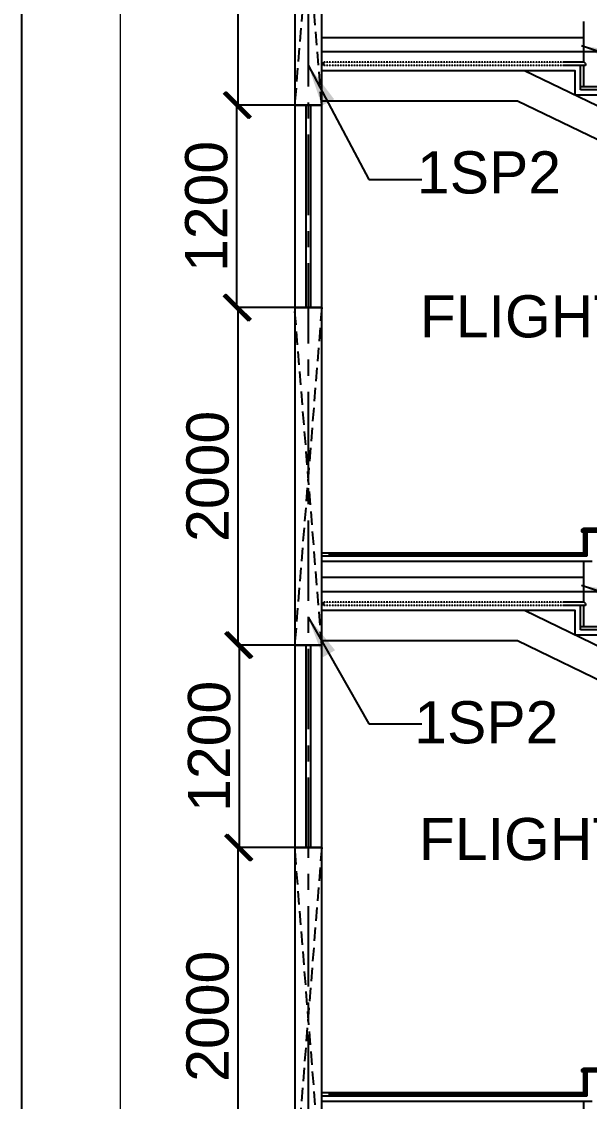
# Model space of a CAD drawing. Header units: inches. Extents: x 42351 to 118476, y -157843 to -108551.
# Drawn here: x 42351 to 45716, y -125202 to -118802 of the extents above; entities that cross this region are included whole.
import ezdxf
from ezdxf.enums import TextEntityAlignment as Align

# ---------------------------------------------------------------- set-up
doc = ezdxf.new("R2010")
doc.units = ezdxf.units.IN
doc.header["$MEASUREMENT"] = 0
for name, pattern in [('CENTER', [50.8, 31.75, -6.35, 6.35, -6.35]), ('DASHED2', [9.525, 6.35, -3.175]), ('HIDDEN2', [4.7625, 3.175, -1.5875])]:
    doc.linetypes.add(name, pattern=pattern)
for name, color, linetype in [('1', 8, 'Continuous'), ('2', 5, 'Continuous'), ('4', 4, 'Continuous'), ('AR-Column', 40, 'Continuous'), ('AR-Elevation-3', 15, 'Continuous'), ('AR-Hidden', 251, 'DASHED2'), ('AR-Staircase', 14, 'Continuous'), ('AR-Window', 9, 'Continuous'), ('ARROW', 5, 'Continuous'), ('DIM', 251, 'Continuous'), ('GRID', 8, 'CENTER'), ('STEP LINE', 6, 'Continuous')]:
    doc.layers.add(name, color=color, linetype=linetype)
for name, color, linetype, lineweight in [('HATCH', 252, 'Continuous', 9), ('JKEC COLHAT', 2, 'Continuous', 20), ('text', 4, 'Continuous', 30)]:
    doc.layers.add(name, color=color, linetype=linetype, lineweight=lineweight)
doc.styles.add('T200', font='sanss___.ttf', dxfattribs={"height": 250})
doc.styles.add('T300', font='sanss___.ttf', dxfattribs={"height": 350})
doc.dimstyles.new('T 200', dxfattribs={"dimtxt": 250, "dimasz": 150, "dimexe": 1, "dimexo": 0, "dimgap": 50, "dimtad": 1, "dimdec": 0, "dimdsep": 46, "dimtxsty": 'T200', "dimblk": 'ARCHTICK', "dimcen": 2.5, "dimdle": 1, "dimclrd": 5, "dimclre": 253, "dimclrt": 1, "dimadec": 0, "dimazin": 0, "dimtfac": 1, "dimtdec": 0, "dimtmove": 2, "dimatfit": 3, "dimfxl": 0, "dimarcsym": 0})

# ---------------------------------------------------------------- blocks, each defined once
blk = doc.blocks.new('_ARCHTICK')
at = {"color": 0, "linetype": 'ByBlock', "const_width": 0.15}
blk.add_lwpolyline([(-0.5, -0.5), (0.5, 0.5)], dxfattribs=at)
blk = doc.blocks.new('*D138')
at = {"layer": 'Defpoints', "color": 0}
for p in [(43969.8, -123697.1, 0), (43633.5, -125697.1), (43969.8, -125697.1, 0)]:
    blk.add_point(p, dxfattribs=at)
at = {"layer": 'DIM', "color": 253, "lineweight": -2}
for p, q in [((43969.8, -123697.1), (43632.5, -123697.1)), ((43969.8, -125697.1), (43632.5, -125697.1))]:
    blk.add_line(p, q, dxfattribs=at)
at = {"layer": 'DIM', "color": 5, "lineweight": -2}
blk.add_line((43633.5, -123696.1), (43633.5, -125698.1), dxfattribs=at)
at = {"layer": 'DIM', "color": 5, "lineweight": -2, "xscale": 150, "yscale": 150, "zscale": 150}
for p, rotation in [((43633.5, -123697.1), 90), ((43633.5, -125697.1), 270)]:
    blk.add_blockref('_ARCHTICK', p, dxfattribs=dict(at, rotation=rotation))
at = {"layer": 'DIM', "color": 1, "insert": (43454.7, -124697.1), "char_height": 250, "attachment_point": 5, "rotation": 90, "style": 'T200'}
blk.add_mtext('2000', dxfattribs=at)
blk = doc.blocks.new('*D139')
at = {"layer": 'Defpoints', "color": 0}
for p in [(43969.7, -120497.1, 0), (43633.5, -122497.1), (43969.7, -122497.1, 0)]:
    blk.add_point(p, dxfattribs=at)
at = {"layer": 'DIM', "color": 253, "lineweight": -2}
for p, q in [((43969.7, -120497.1), (43632.5, -120497.1)), ((43969.7, -122497.1), (43632.5, -122497.1))]:
    blk.add_line(p, q, dxfattribs=at)
at = {"layer": 'DIM', "color": 5, "lineweight": -2}
blk.add_line((43633.5, -120496.1), (43633.5, -122498.1), dxfattribs=at)
at = {"layer": 'DIM', "color": 5, "lineweight": -2, "xscale": 150, "yscale": 150, "zscale": 150}
for p, rotation in [((43633.5, -120497.1), 90), ((43633.5, -122497.1), 270)]:
    blk.add_blockref('_ARCHTICK', p, dxfattribs=dict(at, rotation=rotation))
at = {"layer": 'DIM', "color": 1, "insert": (43454.7, -121497.1), "char_height": 250, "attachment_point": 5, "rotation": 90, "style": 'T200'}
blk.add_mtext('2000', dxfattribs=at)
blk = doc.blocks.new('*D140')
at = {"layer": 'Defpoints', "color": 0}
for p in [(43969.7, -117297.1, 0), (43633.5, -119297.1), (43969.7, -119297.1, 0)]:
    blk.add_point(p, dxfattribs=at)
at = {"layer": 'DIM', "color": 253, "lineweight": -2}
for p, q in [((43969.7, -117297.1), (43632.5, -117297.1)), ((43969.7, -119297.1), (43632.5, -119297.1))]:
    blk.add_line(p, q, dxfattribs=at)
at = {"layer": 'DIM', "color": 5, "lineweight": -2}
blk.add_line((43633.5, -117296.1), (43633.5, -119298.1), dxfattribs=at)
at = {"layer": 'DIM', "color": 5, "lineweight": -2, "xscale": 150, "yscale": 150, "zscale": 150}
for p, rotation in [((43633.5, -117297.1), 90), ((43633.5, -119297.1), 270)]:
    blk.add_blockref('_ARCHTICK', p, dxfattribs=dict(at, rotation=rotation))
at = {"layer": 'DIM', "color": 1, "insert": (43454.7, -118297.1), "char_height": 250, "attachment_point": 5, "rotation": 90, "style": 'T200'}
blk.add_mtext('2000', dxfattribs=at)
blk = doc.blocks.new('*D149')
at = {"layer": 'Defpoints', "color": 0}
for p in [(43642.7, -122497.1), (43969.8, -122497.1, 0), (43969.8, -123697.1, 0)]:
    blk.add_point(p, dxfattribs=at)
at = {"layer": 'DIM', "color": 253, "lineweight": -2}
for p, q in [((43969.8, -122497.1), (43641.7, -122497.1)), ((43969.8, -123697.1), (43641.7, -123697.1))]:
    blk.add_line(p, q, dxfattribs=at)
at = {"layer": 'DIM', "color": 5, "lineweight": -2}
blk.add_line((43642.7, -123698.1), (43642.7, -122496.1), dxfattribs=at)
at = {"layer": 'DIM', "color": 5, "lineweight": -2, "xscale": 150, "yscale": 150, "zscale": 150}
for p, rotation in [((43642.7, -122497.1), 90), ((43642.7, -123697.1), 270)]:
    blk.add_blockref('_ARCHTICK', p, dxfattribs=dict(at, rotation=rotation))
at = {"layer": 'DIM', "color": 1, "insert": (43463.9, -123097.1), "char_height": 250, "attachment_point": 5, "rotation": 90, "style": 'T200'}
blk.add_mtext('1200', dxfattribs=at)
blk = doc.blocks.new('*D150')
at = {"layer": 'Defpoints', "color": 0}
for p in [(43969.8, -119297.1, 0), (43625.7, -120497.1), (43969.8, -120497.1, 0)]:
    blk.add_point(p, dxfattribs=at)
at = {"layer": 'DIM', "color": 253, "lineweight": -2}
for p, q in [((43969.8, -119297.1), (43624.7, -119297.1)), ((43969.8, -120497.1), (43624.7, -120497.1))]:
    blk.add_line(p, q, dxfattribs=at)
at = {"layer": 'DIM', "color": 5, "lineweight": -2}
blk.add_line((43625.7, -119296.1), (43625.7, -120498.1), dxfattribs=at)
at = {"layer": 'DIM', "color": 5, "lineweight": -2, "xscale": 150, "yscale": 150, "zscale": 150}
for p, rotation in [((43625.7, -119297.1), 90), ((43625.7, -120497.1), 270)]:
    blk.add_blockref('_ARCHTICK', p, dxfattribs=dict(at, rotation=rotation))
at = {"layer": 'DIM', "color": 1, "insert": (43446.9, -119897.1), "char_height": 250, "attachment_point": 5, "rotation": 90, "style": 'T200'}
blk.add_mtext('1200', dxfattribs=at)

msp = doc.modelspace()

# ---------------------------------------------------------------- hatches: boundary and pattern name
at = {"layer": 'HATCH'}
h = msp.add_hatch(dxfattribs=at)
h.set_pattern_fill('ANSI31', color=8, scale=50, angle=180, style=0)
h.set_pattern_definition([(45, (38261.357, -121474.074), (-4.4194174, 4.4194174), [])])
h.paths.add_polyline_path([(45681.8, -121825.2), (46000.8, -121825.2), (46000.8, -121806.2), (45681.8, -121806.2)])
h.paths.add_polyline_path([(45669.8, -121814.2), (45669.8, -121825.2), (45681.8, -121825.2), (45681.8, -121806.2), (45677.8, -121806.2)])
h.paths.add_polyline_path([(46000.8, -121679.8), (45981.8, -121679.8), (45981.8, -121806.2), (46000.8, -121806.2), (46000.8, -121787.2)])
h = msp.add_hatch(dxfattribs=at)
h.set_pattern_fill('ANSI31', color=8, scale=50, angle=180, style=0)
h.set_pattern_definition([(45, (38261.357, -121474.074), (-4.4194174, 4.4194174), [])])
h.paths.add_polyline_path([(45681.8, -121951.7), (45700.8, -121951.7), (45700.8, -121825.2), (45681.8, -121825.2)])
h = msp.add_hatch(dxfattribs=at)
h.set_pattern_fill('ANSI31', color=8, scale=50, angle=180, style=0)
h.set_pattern_definition([(45, (38261.357, -121474.074), (-4.4194174, 4.4194174), [])])
h.paths.add_polyline_path([(45464.3, -121970.7), (45700.8, -121970.7), (45700.8, -121951.7), (44169.8, -121951.7), (44169.8, -121970.7)])
h = msp.add_hatch(dxfattribs=at)
h.set_pattern_fill('ANSI31', color=8, scale=50, angle=180, style=0)
h.set_pattern_definition([(45, (38261.357, -124674.074), (-4.4194174, 4.4194174), [])])
h.paths.add_polyline_path([(45681.8, -125025.2), (46000.8, -125025.2), (46000.8, -125006.2), (45681.8, -125006.2)])
h.paths.add_polyline_path([(45669.8, -125014.2), (45669.8, -125025.2), (45681.8, -125025.2), (45681.8, -125006.2), (45677.8, -125006.2)])
h.paths.add_polyline_path([(46000.8, -124879.8), (45981.8, -124879.8), (45981.8, -125006.2), (46000.8, -125006.2), (46000.8, -124987.2)])
h = msp.add_hatch(dxfattribs=at)
h.set_pattern_fill('ANSI31', color=8, scale=50, angle=180, style=0)
h.set_pattern_definition([(45, (38261.357, -124674.074), (-4.4194174, 4.4194174), [])])
h.paths.add_polyline_path([(45681.8, -125151.7), (45700.8, -125151.7), (45700.8, -125025.2), (45681.8, -125025.2)])
h = msp.add_hatch(dxfattribs=at)
h.set_pattern_fill('ANSI31', color=8, scale=50, angle=180, style=0)
h.set_pattern_definition([(45, (38261.357, -124674.074), (-4.4194174, 4.4194174), [])])
h.paths.add_polyline_path([(44169.8, -125151.7), (45700.8, -125151.7), (45700.8, -125170.7), (44169.8, -125170.7)])

# ---------------------------------------------------------------- linework, layer by layer
at = {"layer": '1', "linetype": 'HIDDEN2', "ltscale": 25}
for p, q in [((44129.7, -119297.1, 0), (43969.7, -117297.1, 0)), ((44129.7, -117297.1, 0), (43969.7, -119297.1, 0)), ((44129.7, -118981.7, 0), (44129.7, -118801.7, 0)), ((44129.7, -119272.6, 0), (44129.7, -119092.6, 0)), ((44129.7, -122497.1, 0), (43969.7, -120497.1, 0)), ((44129.7, -120497.1, 0), (43969.7, -122497.1, 0)), ((44129.7, -122181.7, 0), (44129.7, -122001.7, 0)), ((44129.7, -122472.6, 0), (44129.7, -122292.6, 0)), ((44129.8, -125697.1, 0), (43969.8, -123697.1, 0)), ((44129.8, -123697.1, 0), (43969.8, -125697.1, 0))]:
    msp.add_line(p, q, dxfattribs=at)
at = {"layer": '2', "ltscale": 0.002}
for p, q in [((45681.8, -118801.7), (45681.8, -119042.6)), ((45681.8, -118897.1), (44129.8, -118897.1, 0)), ((45681.8, -122001.7), (45681.8, -122242.6)), ((45681.8, -122097.1), (44129.8, -122097.1, 0)), ((45681.8, -125201.7), (45681.8, -125442.6))]:
    msp.add_line(p, q, dxfattribs=at)
at = {"layer": '4'}
for p, q in [((44129.7, -119092.6, 0), (44129.7, -118981.7, 0)), ((45773.1, -118981.7), (44129.8, -118981.7, 0)), ((45331.8, -119092.6), (44129.8, -119092.6, 0)), ((48431.8, -120595.6), (45331.8, -119092.6)), ((44129.7, -119297.1, 0), (44129.7, -119272.6, 0)), ((45290.4, -119272.6, 0), (44129.8, -119272.6, 0)), ((48219.2, -120692.6), (45290.4, -119272.6)), ((45731.8, -122001.7), (44129.7, -122001.7)), ((44129.7, -122292.6, 0), (44129.7, -122181.7, 0)), ((45773.1, -122181.7), (44129.8, -122181.7, 0)), ((45331.8, -122292.6), (44129.8, -122292.6, 0)), ((48431.8, -123795.6), (45331.8, -122292.6)), ((44129.7, -122497.1, 0), (44129.7, -122472.6, 0)), ((45290.4, -122472.6, 0), (44129.8, -122472.6, 0)), ((48219.2, -123892.6), (45290.4, -122472.6)), ((45731.8, -125201.7), (44129.8, -125201.7))]:
    msp.add_line(p, q, dxfattribs=at)
at = {"layer": '4', "elevation": 0}
for points in [[(43969.7, -119297.1), (44129.7, -119297.1), (44129.7, -117297.1), (43969.7, -117297.1)], [(43969.7, -122497.1), (44129.7, -122497.1), (44129.7, -120497.1), (43969.7, -120497.1)], [(43969.8, -125697.1), (44129.8, -125697.1), (44129.8, -123697.1), (43969.8, -123697.1)]]:
    msp.add_lwpolyline(points, close=True, dxfattribs=at)
at = {"layer": 'AR-Column'}
for p, q in [((43969.7, -119297.1, 0), (44129.7, -119297.1, 0)), ((44009.7, -119297.1, 0), (44129.7, -119297.1, 0)), ((43969.7, -122497.1, 0), (44129.7, -122497.1, 0)), ((44009.7, -122497.1, 0), (44129.7, -122497.1, 0))]:
    msp.add_line(p, q, dxfattribs=at)
at = {"layer": 'AR-Elevation-3', "color": 8}
for p, q in [((44141.6, -119061.6, 0), (44141.6, -119042.6, 0)), ((45681.8, -119042.6), (45562.6, -119042.6)), ((45685.8, -119042.6), (45562.6, -119042.6)), ((45693.8, -119061.6), (45562.6, -119061.6)), ((45662.8, -119188), (45662.8, -119061.6)), ((45681.8, -119061.6), (45681.8, -119188)), ((45693.8, -119050.6), (45685.8, -119042.6)), ((45693.8, -119050.6), (45693.8, -119061.6)), ((45662.8, -119207), (45662.8, -119188)), ((45985.8, -119188), (45662.8, -119188)), ((45981.8, -119207), (45662.8, -119207)), ((45985.8, -119188), (45681.8, -119188)), ((45681.8, -121970.7), (44141.8, -121970.7, 0)), ((44141.7, -122261.6, 0), (44141.7, -122242.6, 0)), ((45681.8, -122242.6), (45562.6, -122242.6)), ((45685.8, -122242.6), (45562.6, -122242.6)), ((45693.8, -122261.6), (45562.6, -122261.6)), ((45662.8, -122388), (45662.8, -122261.6)), ((45681.8, -122261.6), (45681.8, -122388)), ((45693.8, -122250.6), (45685.8, -122242.6)), ((45693.8, -122250.6), (45693.8, -122261.6)), ((45662.8, -122407), (45662.8, -122388)), ((45985.8, -122388), (45662.8, -122388)), ((45981.8, -122407), (45662.8, -122407)), ((45985.8, -122388), (45681.8, -122388)), ((45681.8, -125170.7), (44141.7, -125170.7, 0))]:
    msp.add_line(p, q, dxfattribs=at)
at = {"layer": 'AR-Hidden', "ltscale": 0.002}
for p, q in [((45685.8, -119042.6), (44141.8, -119042.6, 0)), ((45681.8, -119061.6), (44141.8, -119061.6, 0)), ((45685.8, -119042.6), (44160.8, -119042.6, 0)), ((45685.8, -122242.6), (44141.8, -122242.6, 0)), ((45681.8, -122261.6), (44141.8, -122261.6, 0)), ((45685.8, -122242.6), (44160.8, -122242.6, 0))]:
    msp.add_line(p, q, dxfattribs=at)
at = {"layer": 'AR-Staircase', "color": 8}
for p, q in [((45669.8, -121814.2), (45677.8, -121806.2)), ((45669.8, -121814.2), (45669.8, -121825.2)), ((45669.8, -121825.2), (46000.8, -121825.2)), ((45677.8, -121806.2), (46000.8, -121806.2)), ((45981.8, -121806.2), (45681.8, -121806.2)), ((45681.8, -121825.2), (45681.8, -121951.7)), ((45700.8, -121825.2), (45700.8, -121970.7)), ((45700.8, -121951.7), (44129.8, -121951.7, 0)), ((45700.8, -121970.7), (44129.8, -121970.7, 0)), ((45669.8, -125014.2), (45677.8, -125006.2)), ((45669.8, -125014.2), (45669.8, -125025.2)), ((45669.8, -125025.2), (46000.8, -125025.2)), ((45677.8, -125006.2), (46000.8, -125006.2)), ((45981.8, -125006.2), (45681.8, -125006.2)), ((45681.8, -125025.2), (45681.8, -125151.7)), ((45700.8, -125025.2), (45700.8, -125170.7)), ((45700.8, -125151.7), (44129.8, -125151.7, 0)), ((45700.8, -125170.7), (44129.8, -125170.7, 0))]:
    msp.add_line(p, q, dxfattribs=at)
at = {"layer": 'AR-Window', "color": 5}
msp.add_line((43969.8, -122497.1, 0), (43969.8, -122797.1, 0), dxfattribs=at)
at = {"layer": 'AR-Window', "color": 5, "ltscale": 0.5, "elevation": 0}
for points in [[(43969.8, -120497.1), (44129.8, -120497.1), (44129.8, -119297.1), (43969.8, -119297.1)], [(44037.2, -119297.1), (44062.8, -119297.1), (44062.8, -120497.1), (44037.2, -120497.1)], [(43969.8, -123697.1), (44129.8, -123697.1), (44129.8, -122497.1), (43969.8, -122497.1)], [(44037.2, -122497.1), (44062.8, -122497.1), (44062.8, -123697.1), (44037.2, -123697.1)]]:
    msp.add_lwpolyline(points, close=True, dxfattribs=at)
at = {"layer": 'Defpoints', "ltscale": 0.2}
msp.add_lwpolyline([(42351.3, -157843.2), (113517.9, -157843.2), (113517.9, -108551.5), (42351.3, -108551.5)], close=True, dxfattribs=at)
at = {"layer": 'GRID', "ltscale": 15}
msp.add_line((44049.8, -110327.8), (44049.8, -152497.1), dxfattribs=at)
at = {"layer": 'JKEC COLHAT', "ltscale": 0.2}
msp.add_lwpolyline([(42934.6, -157259.8), (112934.6, -157259.8), (112934.6, -109134.8), (42934.6, -109134.8)], close=True, dxfattribs=at)
at = {"layer": 'STEP LINE'}
for points in [[(48331.8, -120547.1), (48331.8, -120401.7), (48031.8, -120401.7), (48031.8, -120256.2), (47731.8, -120256.2), (47731.8, -120110.8), (47431.8, -120110.8), (47431.8, -119965.3), (47131.8, -119965.3), (47131.8, -119819.9), (46831.8, -119819.9), (46831.8, -119674.4), (46531.8, -119674.4), (46531.8, -119529), (46231.8, -119529), (46231.8, -119383.5), (45931.8, -119383.5), (45931.8, -119238), (45631.8, -119238), (45631.8, -119092.6), (45331.8, -119092.6)], [(48331.8, -123747.1), (48331.8, -123601.7), (48031.8, -123601.7), (48031.8, -123456.2), (47731.8, -123456.2), (47731.8, -123310.8), (47431.8, -123310.8), (47431.8, -123165.3), (47131.8, -123165.3), (47131.8, -123019.9), (46831.8, -123019.9), (46831.8, -122874.4), (46531.8, -122874.4), (46531.8, -122729), (46231.8, -122729), (46231.8, -122583.5), (45931.8, -122583.5), (45931.8, -122438), (45631.8, -122438), (45631.8, -122292.6), (45331.8, -122292.6)]]:
    msp.add_lwpolyline(points, dxfattribs=at)

# ---------------------------------------------------------------- texts
at = {"layer": 'text', "style": 'T300'}
for p in [(45548.4, -119820.5), (45532.6, -123079.6)]:
    msp.add_text('1SP2', height=250, rotation=0.00006, dxfattribs=at).set_placement(p, align=Align.RIGHT)
at = {"layer": 'text', "color": 3, "style": 'T300'}
for p in [(46262.9, -120673.6), (46257.7, -123771.8)]:
    msp.add_text('FLIGHT-4', height=250, rotation=0.00006, dxfattribs=at).set_placement(p, align=Align.RIGHT)

# ---------------------------------------------------------------- dimensions: what is measured, and where the dimension line sits
at = {"layer": 'DIM', "color": 2}
for base, p1, p2, picture, middle in [((43633.5, -119297.1, 0), (43969.7, -117297.1, 0), (43969.7, -119297.1, 0), '*D140', (43454.7, -118297.1, 0)), ((43625.7, -120497.1), (43969.8, -119297.1, 0), (43969.8, -120497.1, 0), '*D150', (43446.9, -119897.1)), ((43633.5, -122497.1, 0), (43969.7, -120497.1, 0), (43969.7, -122497.1, 0), '*D139', (43454.7, -121497.1, 0)), ((43642.7, -122497.1), (43969.8, -123697.1, 0), (43969.8, -122497.1, 0), '*D149', (43463.9, -123097.1)), ((43633.5, -125697.1, 0), (43969.8, -123697.1, 0), (43969.8, -125697.1, 0), '*D138', (43454.7, -124697.1, 0))]:
    dim = msp.add_linear_dim(base=base, p1=p1, p2=p2, angle=90, dimstyle='T 200', override={"dimrnd": 5, "dimarcsym": 2}, dxfattribs=at)
    dim.commit()
    dim.dimension.update_dxf_attribs({"geometry": picture, "text_midpoint": middle})

# ---------------------------------------------------------------- leaders
at = {"layer": 'ARROW'}
for points in [[(45669.8, -118943.9), (46259.4, -119139.6), (46475.4, -119139.6)], [(44049.8, -119060.1), (44410, -119738.1), (44722.2, -119738.1)], [(45669.8, -122142.7), (46259.4, -122338.4), (46475.4, -122338.4)], [(44049.8, -122330.7), (44410, -122964.3), (44722.2, -122964.3)]]:
    msp.add_leader(points, dimstyle='T 200', override={"dimasz": 250, "dimtad": 0, "dimrnd": 5, "dimfxl": 5000, "dimarcsym": 2}, dxfattribs=at)

doc.saveas('drawing.dxf')
